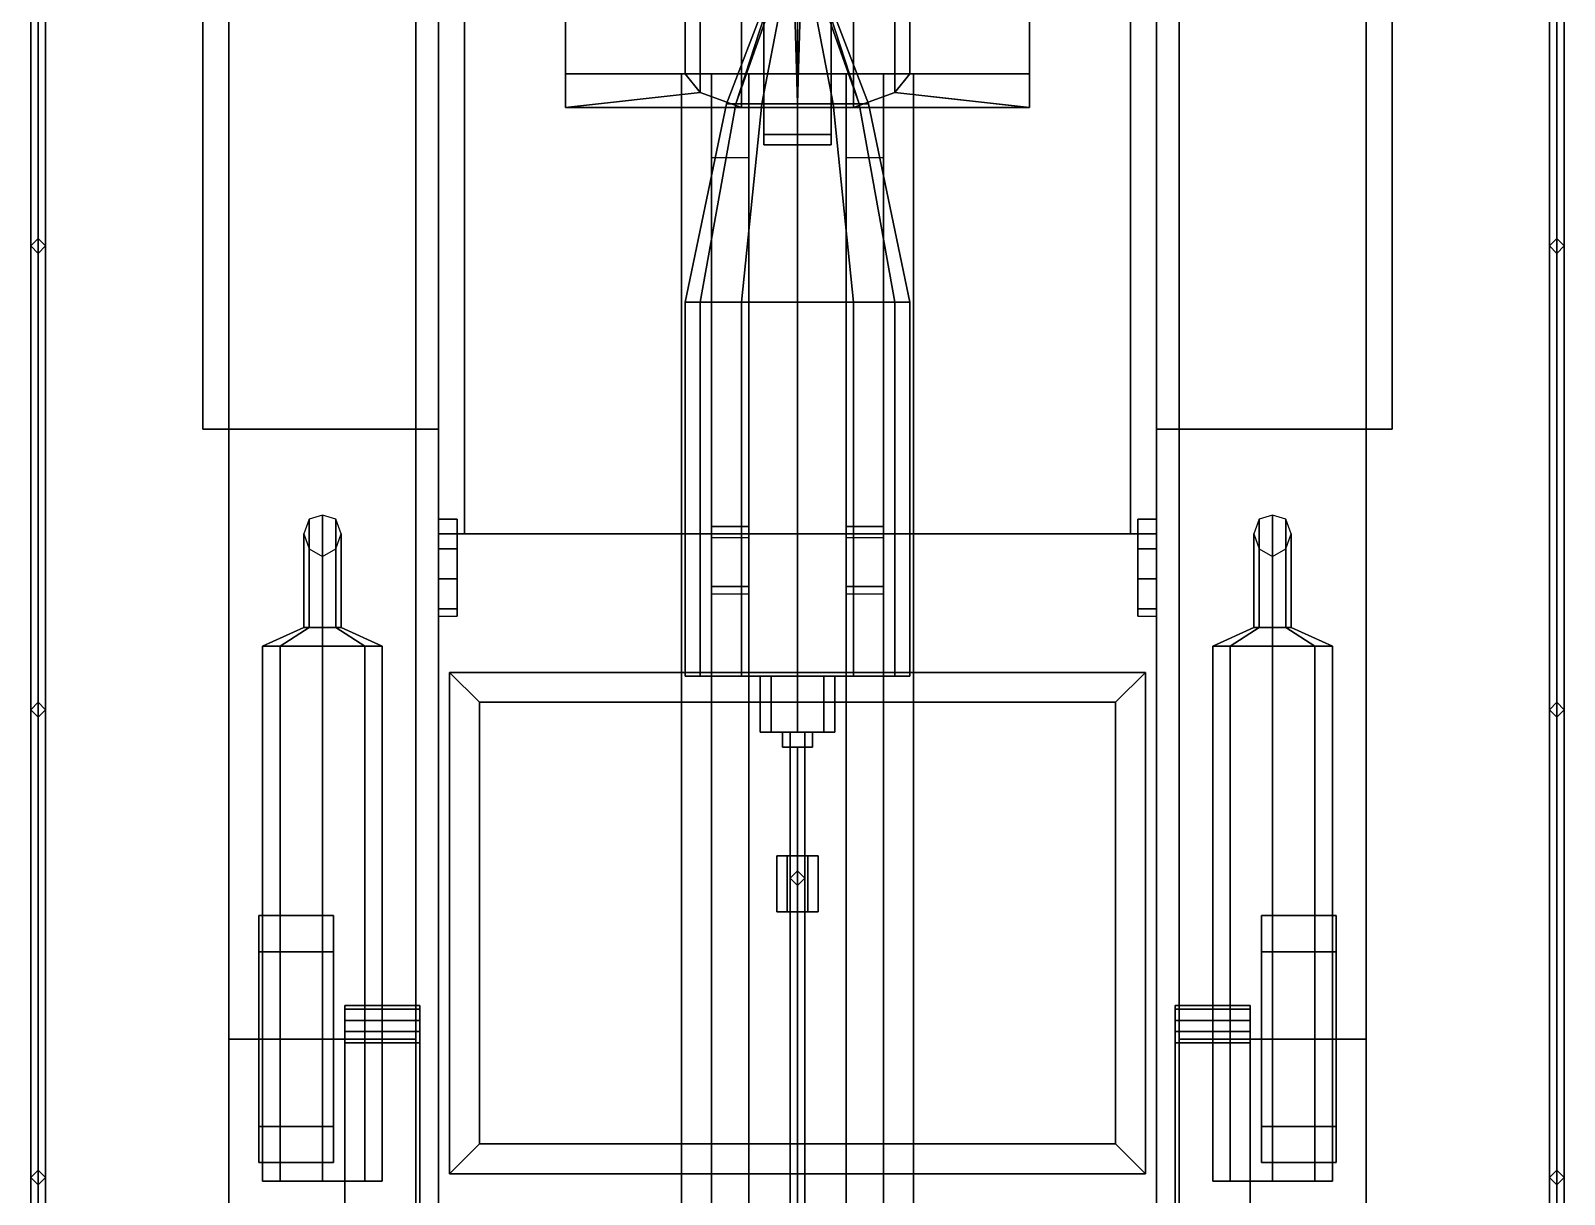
# Model space of a CAD drawing. Header units: millimetres. Extents: x -2 to 3, y -5.7 to 20.8.
# Drawn here: x -2.05 to 2.05, y -4.095 to -0.985 of the extents above; entities that cross this region are included whole.
import ezdxf

# ---------------------------------------------------------------- set-up
doc = ezdxf.new("R2010")
doc.units = ezdxf.units.MM
for name, color, linetype in [('gun', 1, 'Continuous'), ('pusher', 4, 'Continuous'), ('shell', 3, 'Continuous'), ('sleeve', 5, 'Continuous'), ('suspension', 5, 'Continuous'), ('tracks', 3, 'Continuous'), ('wheels', 2, 'Continuous')]:
    doc.layers.add(name, color=color, linetype=linetype)

msp = doc.modelspace()

# ---------------------------------------------------------------- linework, layer by layer
for points in [[(-0.96, 3.62, 0.3), (-0.96, -4.2, 0.3), (-0.96, -5.6, 0.71), (-0.96, 5.61, 0.88)], [(-0.96, 5.61, 0.88), (-0.96, -5.6, 0.71), (-0.96, -5.6, 1.4), (-0.96, 5.61, 1.4)], [(0.96, -5.6, 0.71), (0.96, -4.2, 0.3), (0.96, 3.62, 0.3), (0.96, 5.61, 0.88)], [(0.96, -5.6, 1.4), (0.96, -5.6, 0.71), (0.96, 5.61, 0.88), (0.96, 5.61, 1.4)], [(-2.05, 4.95, 1.61), (-2.05, -5.11, 1.61), (-2.05, -5.42, 1.72), (-2.05, 5.3, 1.72)], [(-2.05, 5.3, 1.72), (-2.05, -5.42, 1.72), (-0.96, -5.42, 1.72), (-0.96, 5.3, 1.72)], [(0.96, 5.3, 1.72), (0.96, -5.42, 1.72), (2.05, -5.42, 1.72), (2.05, 5.3, 1.72)], [(2.05, -5.42, 1.72), (2.05, -5.11, 1.61), (2.05, 4.95, 1.61), (2.05, 5.3, 1.72)], [(-0.96, 4.95, 1.61), (-0.96, -5.11, 1.61), (-2.05, -5.11, 1.61), (-2.05, 4.95, 1.61)], [(2.05, 4.95, 1.61), (2.05, -5.11, 1.61), (0.96, -5.11, 1.61), (0.96, 4.95, 1.61)], [(-0.96, 4.13, 2.35), (-0.96, -2.33, 2.35), (-0.89, -2.33, 2.35), (-0.89, 4.13, 2.35)], [(-0.96, 4.13, 1.4), (-0.96, -2.33, 1.4), (-0.96, -2.33, 2.35), (-0.96, 4.13, 2.35)], [(-0.89, 4.13, 1.4), (-0.89, -2.33, 1.4), (0.89, -2.33, 1.4), (0.89, 4.13, 1.4)], [(-0.89, -2.33, 2.35), (-0.89, -2.33, 1.4), (-0.89, 4.13, 1.4), (-0.89, 4.13, 2.35)], [(0.89, 4.13, 1.4), (0.89, -2.33, 1.4), (0.89, -2.33, 2.35), (0.89, 4.13, 2.35)], [(0.89, 4.13, 2.35), (0.89, -2.33, 2.35), (0.96, -2.33, 2.35), (0.96, 4.13, 2.35)], [(0.96, -2.33, 2.35), (0.96, -2.33, 1.4), (0.96, 4.13, 1.4), (0.96, 4.13, 2.35)], [(0.96, 3.62, 0.3), (0.96, -4.2, 0.3), (-0.96, -4.2, 0.3), (-0.96, 3.62, 0.3)], [(-1.59, 2.71, 1.72), (-1.59, -2.05, 1.72), (-1.59, -2.05, 2.35), (-1.59, 2.37, 2.35)], [(1.59, -2.05, 2.35), (1.59, -2.05, 1.72), (1.59, 2.71, 1.72), (1.59, 2.37, 2.35)], [(-2.05, -5.26, 3.27), (-2.03, -5.26, 3.29), (-2.03, 2.43, 3.29), (-2.05, 2.43, 3.27)], [(-2.03, -5.26, 3.25), (-2.05, -5.26, 3.27), (-2.05, 2.43, 3.27), (-2.03, 2.43, 3.25)], [(-2.03, -5.26, 3.29), (-2.01, -5.26, 3.27), (-2.01, 2.43, 3.27), (-2.03, 2.43, 3.29)], [(-2.01, -5.26, 3.27), (-2.03, -5.26, 3.25), (-2.03, 2.43, 3.25), (-2.01, 2.43, 3.27)], [(2.01, -5.26, 3.27), (2.03, -5.26, 3.29), (2.03, 2.43, 3.29), (2.01, 2.43, 3.27)], [(2.03, -5.26, 3.25), (2.01, -5.26, 3.27), (2.01, 2.43, 3.27), (2.03, 2.43, 3.25)], [(2.03, -5.26, 3.29), (2.05, -5.26, 3.27), (2.05, 2.43, 3.27), (2.03, 2.43, 3.29)], [(2.05, -5.26, 3.27), (2.03, -5.26, 3.25), (2.03, 2.43, 3.25), (2.05, 2.43, 3.27)], [(-2.05, 2.37, 2.35), (-2.05, -5.42, 2.35), (-0.96, -5.42, 2.35), (-0.96, 2.37, 2.35)], [(-0.96, 2.37, 2.24), (-0.96, -5.42, 2.24), (-2.05, -5.42, 2.24), (-2.05, 2.37, 2.24)], [(-2.05, 2.37, 2.24), (-2.05, -5.42, 2.24), (-2.05, -5.42, 2.35), (-2.05, 2.37, 2.35)], [(-1.59, 2.37, 2.35), (-1.59, -2.05, 2.35), (-0.96, -2.05, 2.35), (-0.96, 2.37, 2.35)], [(0.96, 2.37, 2.35), (0.96, -2.05, 2.35), (1.59, -2.05, 2.35), (1.59, 2.37, 2.35)], [(2.05, 2.37, 2.24), (2.05, -5.42, 2.24), (0.96, -5.42, 2.24), (0.96, 2.37, 2.24)], [(0.96, 2.37, 2.35), (0.96, -5.42, 2.35), (2.05, -5.42, 2.35), (2.05, 2.37, 2.35)], [(2.05, -5.42, 2.35), (2.05, -5.42, 2.24), (2.05, 2.37, 2.24), (2.05, 2.37, 2.35)], [(-0.23, -4.32, 3.2), (-0.23, -1.1, 3.2), (-0.31, -1.1, 3.3), (-0.31, -4.32, 3.3)], [(-0.23, -1.1, 3.2), (-0.23, -1.1, 3.09), (-0.31, -1.1, 3.25), (-0.31, -1.1, 3.3)], [(-0.31, -1.1, 3.3), (-0.31, -1.1, 3.25), (-0.31, -4.32, 3.25), (-0.31, -4.32, 3.3)], [(-0.31, -4.32, 3.25), (-0.31, -1.1, 3.25), (-0.23, -1.1, 3.09), (-0.23, -4.32, 3.09)], [(0.23, -1.1, 3.09), (0.23, -4.32, 3.09), (-0.23, -4.32, 3.09), (-0.23, -1.1, 3.09)], [(0.23, -1.1, 3.2), (0.23, -1.1, 3.09), (-0.23, -1.1, 3.09), (-0.23, -1.1, 3.2)], [(-0.23, -1.1, 3.2), (-0.23, -4.32, 3.2), (0.23, -4.32, 3.2), (0.23, -1.1, 3.2)], [(-0.23, -2.31, 2.77), (-0.23, -1.1, 3.04), (-0.23, -1.1, 2.83), (-0.23, -2.31, 2.63)], [(-0.13, -2.31, 2.77), (-0.13, -1.1, 3.04), (-0.23, -1.1, 3.04), (-0.23, -2.31, 2.77)], [(-0.23, -4.32, 3.09), (-0.23, -1.1, 3.09), (-0.23, -1.1, 2.99), (-0.23, -4.32, 2.99)], [(-0.23, -2.31, 2.63), (-0.23, -1.1, 2.83), (-0.13, -1.1, 2.83), (-0.13, -2.31, 2.63)], [(-0.23, -1.1, 2.83), (-0.23, -1.1, 3.09), (-0.13, -1.1, 3.09), (-0.13, -1.1, 2.83)], [(-0.13, -1.1, 2.83), (-0.13, -1.1, 3.04), (-0.13, -2.31, 2.77), (-0.13, -2.31, 2.63)], [(-0.13, -1.1, 2.99), (-0.13, -1.1, 3.09), (-0.13, -4.32, 3.09), (-0.13, -4.32, 2.99)], [(0.13, -2.31, 2.63), (0.13, -1.1, 2.83), (0.23, -1.1, 2.83), (0.23, -2.31, 2.63)], [(0.23, -2.31, 2.77), (0.23, -1.1, 3.04), (0.13, -1.1, 3.04), (0.13, -2.31, 2.77)], [(0.13, -2.31, 2.77), (0.13, -1.1, 3.04), (0.13, -1.1, 2.83), (0.13, -2.31, 2.63)], [(0.13, -4.32, 3.09), (0.13, -1.1, 3.09), (0.13, -1.1, 2.99), (0.13, -4.32, 2.99)], [(0.13, -1.1, 2.83), (0.13, -1.1, 3.09), (0.23, -1.1, 3.09), (0.23, -1.1, 2.83)], [(0.31, -1.1, 3.25), (0.31, -4.32, 3.25), (0.23, -4.32, 3.09), (0.23, -1.1, 3.09)], [(0.23, -1.1, 3.2), (0.23, -4.32, 3.2), (0.31, -4.32, 3.3), (0.31, -1.1, 3.3)], [(0.31, -1.1, 3.3), (0.31, -1.1, 3.25), (0.23, -1.1, 3.09), (0.23, -1.1, 3.2)], [(0.23, -1.1, 2.83), (0.23, -1.1, 3.04), (0.23, -2.31, 2.77), (0.23, -2.31, 2.63)], [(0.23, -1.1, 2.99), (0.23, -1.1, 3.09), (0.23, -4.32, 3.09), (0.23, -4.32, 2.99)], [(0.31, -4.32, 3.3), (0.31, -4.32, 3.25), (0.31, -1.1, 3.25), (0.31, -1.1, 3.3)], [(-0.13, -1.3241, 2.99), (-0.13, -4.1525, 2.99), (-0.23, -4.1525, 2.99), (-0.23, -1.3241, 2.99)], [(0.23, -1.3241, 2.99), (0.23, -4.1525, 2.99), (0.13, -4.1525, 2.99), (0.13, -1.3241, 2.99)], [(-2.03, -1.54, 2.35), (-2.05, -1.56, 2.35), (-2.05, -1.56, 3.27), (-2.03, -1.54, 3.25)], [(-2.01, -1.56, 2.35), (-2.03, -1.54, 2.35), (-2.03, -1.54, 3.25), (-2.01, -1.56, 3.27)], [(2.03, -1.54, 2.35), (2.01, -1.56, 2.35), (2.01, -1.56, 3.27), (2.03, -1.54, 3.25)], [(2.05, -1.56, 2.35), (2.03, -1.54, 2.35), (2.03, -1.54, 3.25), (2.05, -1.56, 3.27)], [(-2.05, -1.56, 2.35), (-2.03, -1.58, 2.35), (-2.03, -1.58, 3.25), (-2.05, -1.56, 3.27)], [(-2.03, -1.58, 2.35), (-2.01, -1.56, 2.35), (-2.01, -1.56, 3.27), (-2.03, -1.58, 3.25)], [(2.01, -1.56, 2.35), (2.03, -1.58, 2.35), (2.03, -1.58, 3.25), (2.01, -1.56, 3.27)], [(2.03, -1.58, 2.35), (2.05, -1.56, 2.35), (2.05, -1.56, 3.27), (2.03, -1.58, 3.25)], [(-1.59, -2.05, 2.35), (-1.59, -2.05, 1.72), (-0.96, -2.05, 1.72), (-0.96, -2.05, 2.35)], [(0.96, -2.05, 2.35), (0.96, -2.05, 1.72), (1.59, -2.05, 1.72), (1.59, -2.05, 2.35)], [(-1.3054, -2.29, 1.9654), (-1.32, -2.33, 1.93), (-1.32, -2.58, 1.93), (-1.3054, -2.58, 1.9654)], [(-1.27, -2.28, 1.98), (-1.3054, -2.29, 1.9654), (-1.3054, -2.58, 1.9654), (-1.27, -2.58, 1.98)], [(-1.2346, -2.29, 1.9654), (-1.27, -2.28, 1.98), (-1.27, -2.58, 1.98), (-1.2346, -2.58, 1.9654)], [(-1.22, -2.33, 1.93), (-1.2346, -2.29, 1.9654), (-1.2346, -2.58, 1.9654), (-1.22, -2.58, 1.93)], [(-0.91, -2.29, 2.48), (-0.91, -2.29, 2.35), (-0.96, -2.29, 2.35), (-0.96, -2.29, 2.48)], [(-0.91, -2.37, 2.55), (-0.91, -2.29, 2.48), (-0.96, -2.29, 2.48), (-0.96, -2.37, 2.55)], [(-0.96, -2.37, 2.55), (-0.96, -2.29, 2.48), (-0.96, -2.53, 2.48), (-0.96, -2.45, 2.55)], [(-0.96, -2.29, 2.48), (-0.96, -2.29, 2.35), (-0.96, -2.55, 2.35), (-0.96, -2.53, 2.48)], [(-0.91, -2.53, 2.48), (-0.91, -2.29, 2.48), (-0.91, -2.37, 2.55), (-0.91, -2.45, 2.55)], [(-0.91, -2.55, 2.35), (-0.91, -2.29, 2.35), (-0.91, -2.29, 2.48), (-0.91, -2.53, 2.48)], [(0.91, -2.29, 2.48), (0.91, -2.29, 2.35), (0.91, -2.55, 2.35), (0.91, -2.53, 2.48)], [(0.91, -2.37, 2.55), (0.91, -2.29, 2.48), (0.91, -2.53, 2.48), (0.91, -2.45, 2.55)], [(0.96, -2.37, 2.55), (0.96, -2.29, 2.48), (0.91, -2.29, 2.48), (0.91, -2.37, 2.55)], [(0.96, -2.29, 2.48), (0.96, -2.29, 2.35), (0.91, -2.29, 2.35), (0.91, -2.29, 2.48)], [(0.96, -2.55, 2.35), (0.96, -2.29, 2.35), (0.96, -2.29, 2.48), (0.96, -2.53, 2.48)], [(0.96, -2.53, 2.48), (0.96, -2.29, 2.48), (0.96, -2.37, 2.55), (0.96, -2.45, 2.55)], [(1.2346, -2.29, 1.9654), (1.22, -2.33, 1.93), (1.22, -2.58, 1.93), (1.2346, -2.58, 1.9654)], [(1.27, -2.28, 1.98), (1.2346, -2.29, 1.9654), (1.2346, -2.58, 1.9654), (1.27, -2.58, 1.98)], [(1.3054, -2.29, 1.9654), (1.27, -2.28, 1.98), (1.27, -2.58, 1.98), (1.3054, -2.58, 1.9654)], [(1.32, -2.33, 1.93), (1.3054, -2.29, 1.9654), (1.3054, -2.58, 1.9654), (1.32, -2.58, 1.93)], [(-1.32, -2.33, 1.93), (-1.3054, -2.37, 1.8946), (-1.3054, -2.58, 1.8946), (-1.32, -2.58, 1.93)], [(-1.2346, -2.37, 1.8946), (-1.22, -2.33, 1.93), (-1.22, -2.58, 1.93), (-1.2346, -2.58, 1.8946)], [(-0.96, -2.33, 1.4), (-0.96, -5.6, 1.4), (-0.96, -5.6, 2.35), (-0.96, -2.33, 2.35)], [(-0.96, -2.33, 2.35), (-0.96, -5.6, 2.35), (0.96, -5.6, 2.35), (0.96, -2.33, 2.35)], [(0.89, -2.33, 2.35), (0.89, -2.33, 1.4), (-0.89, -2.33, 1.4), (-0.89, -2.33, 2.35)], [(-0.23, -2.31, 2.63), (-0.23, -2.34, 2.35), (-0.23, -2.49, 2.35), (-0.23, -2.47, 2.65)], [(-0.13, -2.31, 2.63), (-0.13, -2.34, 2.35), (-0.23, -2.34, 2.35), (-0.23, -2.31, 2.63)], [(-0.23, -4.32, 3.01), (-0.23, -2.31, 2.77), (-0.23, -2.31, 2.63), (-0.23, -4.32, 2.88)], [(-0.13, -4.32, 3.01), (-0.13, -2.31, 2.77), (-0.23, -2.31, 2.77), (-0.23, -4.32, 3.01)], [(-0.13, -2.49, 2.35), (-0.13, -2.34, 2.35), (-0.13, -2.31, 2.63), (-0.13, -2.47, 2.65)], [(-0.13, -2.31, 2.63), (-0.13, -2.31, 2.77), (-0.13, -4.32, 3.01), (-0.13, -4.32, 2.88)], [(0.23, -4.32, 3.01), (0.23, -2.31, 2.77), (0.13, -2.31, 2.77), (0.13, -4.32, 3.01)], [(0.13, -4.32, 3.01), (0.13, -2.31, 2.77), (0.13, -2.31, 2.63), (0.13, -4.32, 2.88)], [(0.13, -2.31, 2.63), (0.13, -2.34, 2.35), (0.13, -2.49, 2.35), (0.13, -2.47, 2.65)], [(0.23, -2.31, 2.63), (0.23, -2.34, 2.35), (0.13, -2.34, 2.35), (0.13, -2.31, 2.63)], [(0.23, -2.31, 2.63), (0.23, -2.31, 2.77), (0.23, -4.32, 3.01), (0.23, -4.32, 2.88)], [(0.23, -2.49, 2.35), (0.23, -2.34, 2.35), (0.23, -2.31, 2.63), (0.23, -2.47, 2.65)], [(0.96, -5.6, 2.35), (0.96, -5.6, 1.4), (0.96, -2.33, 1.4), (0.96, -2.33, 2.35)], [(1.22, -2.33, 1.93), (1.2346, -2.37, 1.8946), (1.2346, -2.58, 1.8946), (1.22, -2.58, 1.93)], [(1.3054, -2.37, 1.8946), (1.32, -2.33, 1.93), (1.32, -2.58, 1.93), (1.3054, -2.58, 1.8946)], [(-1.3054, -2.37, 1.8946), (-1.27, -2.39, 1.88), (-1.27, -2.58, 1.88), (-1.3054, -2.58, 1.8946)], [(-1.27, -2.39, 1.88), (-1.2346, -2.37, 1.8946), (-1.2346, -2.58, 1.8946), (-1.27, -2.58, 1.88)], [(-0.91, -2.45, 2.55), (-0.91, -2.37, 2.55), (-0.96, -2.37, 2.55), (-0.96, -2.45, 2.55)], [(0.96, -2.45, 2.55), (0.96, -2.37, 2.55), (0.91, -2.37, 2.55), (0.91, -2.45, 2.55)], [(1.2346, -2.37, 1.8946), (1.27, -2.39, 1.88), (1.27, -2.58, 1.88), (1.2346, -2.58, 1.8946)], [(1.27, -2.39, 1.88), (1.3054, -2.37, 1.8946), (1.3054, -2.58, 1.8946), (1.27, -2.58, 1.88)], [(-0.96, -2.45, 2.55), (-0.96, -2.53, 2.48), (-0.91, -2.53, 2.48), (-0.91, -2.45, 2.55)], [(0.91, -2.45, 2.55), (0.91, -2.53, 2.48), (0.96, -2.53, 2.48), (0.96, -2.45, 2.55)], [(-0.13, -2.47, 2.6499), (-0.13, -4.32, 2.88), (-0.23, -4.32, 2.88), (-0.23, -2.47, 2.6499)], [(-0.13, -2.49, 2.35), (-0.13, -2.47, 2.65), (-0.23, -2.47, 2.65), (-0.23, -2.49, 2.35)], [(0.23, -2.49, 2.35), (0.23, -2.47, 2.65), (0.13, -2.47, 2.65), (0.13, -2.49, 2.35)], [(0.23, -2.47, 2.6499), (0.23, -4.32, 2.88), (0.13, -4.32, 2.88), (0.13, -2.47, 2.6499)], [(-0.96, -2.53, 2.48), (-0.96, -2.55, 2.35), (-0.91, -2.55, 2.35), (-0.91, -2.53, 2.48)], [(0.91, -2.53, 2.48), (0.91, -2.55, 2.35), (0.96, -2.55, 2.35), (0.96, -2.53, 2.48)], [(-1.43, -2.63, 1.93), (-1.3831, -2.63, 2.0431), (-1.3054, -2.58, 1.9654), (-1.32, -2.58, 1.93)], [(-1.3831, -2.63, 1.8169), (-1.43, -2.63, 1.93), (-1.32, -2.58, 1.93), (-1.3054, -2.58, 1.8946)], [(-1.3831, -2.63, 2.0431), (-1.27, -2.63, 2.09), (-1.27, -2.58, 1.98), (-1.3054, -2.58, 1.9654)], [(-1.27, -2.63, 1.77), (-1.3831, -2.63, 1.8169), (-1.3054, -2.58, 1.8946), (-1.27, -2.58, 1.88)], [(-1.27, -2.63, 2.09), (-1.1569, -2.63, 2.0431), (-1.2346, -2.58, 1.9654), (-1.27, -2.58, 1.98)], [(-1.1569, -2.63, 1.8169), (-1.27, -2.63, 1.77), (-1.27, -2.58, 1.88), (-1.2346, -2.58, 1.8946)], [(-1.1569, -2.63, 2.0431), (-1.11, -2.63, 1.93), (-1.22, -2.58, 1.93), (-1.2346, -2.58, 1.9654)], [(-1.11, -2.63, 1.93), (-1.1569, -2.63, 1.8169), (-1.2346, -2.58, 1.8946), (-1.22, -2.58, 1.93)], [(1.1569, -2.63, 1.8169), (1.11, -2.63, 1.93), (1.22, -2.58, 1.93), (1.2346, -2.58, 1.8946)], [(1.11, -2.63, 1.93), (1.1569, -2.63, 2.0431), (1.2346, -2.58, 1.9654), (1.22, -2.58, 1.93)], [(1.27, -2.63, 1.77), (1.1569, -2.63, 1.8169), (1.2346, -2.58, 1.8946), (1.27, -2.58, 1.88)], [(1.1569, -2.63, 2.0431), (1.27, -2.63, 2.09), (1.27, -2.58, 1.98), (1.2346, -2.58, 1.9654)], [(1.3831, -2.63, 1.8169), (1.27, -2.63, 1.77), (1.27, -2.58, 1.88), (1.3054, -2.58, 1.8946)], [(1.27, -2.63, 2.09), (1.3831, -2.63, 2.0431), (1.3054, -2.58, 1.9654), (1.27, -2.58, 1.98)], [(1.43, -2.63, 1.93), (1.3831, -2.63, 1.8169), (1.3054, -2.58, 1.8946), (1.32, -2.58, 1.93)], [(1.3831, -2.63, 2.0431), (1.43, -2.63, 1.93), (1.32, -2.58, 1.93), (1.3054, -2.58, 1.9654)], [(-1.43, -2.63, 1.93), (-1.3831, -2.63, 1.8169), (-1.3831, -4.06, 1.8169), (-1.43, -4.06, 1.93)], [(-1.3831, -2.63, 2.0431), (-1.43, -2.63, 1.93), (-1.43, -4.06, 1.93), (-1.3831, -4.06, 2.0431)], [(-1.3831, -2.63, 1.8169), (-1.27, -2.63, 1.77), (-1.27, -4.06, 1.77), (-1.3831, -4.06, 1.8169)], [(-1.27, -2.63, 2.09), (-1.3831, -2.63, 2.0431), (-1.3831, -4.06, 2.0431), (-1.27, -4.06, 2.09)], [(-1.27, -2.63, 1.77), (-1.1569, -2.63, 1.8169), (-1.1569, -4.06, 1.8169), (-1.27, -4.06, 1.77)], [(-1.1569, -2.63, 2.0431), (-1.27, -2.63, 2.09), (-1.27, -4.06, 2.09), (-1.1569, -4.06, 2.0431)], [(-1.1569, -2.63, 1.8169), (-1.11, -2.63, 1.93), (-1.11, -4.06, 1.93), (-1.1569, -4.06, 1.8169)], [(-1.11, -2.63, 1.93), (-1.1569, -2.63, 2.0431), (-1.1569, -4.06, 2.0431), (-1.11, -4.06, 1.93)], [(1.1569, -2.63, 2.0431), (1.11, -2.63, 1.93), (1.11, -4.06, 1.93), (1.1569, -4.06, 2.0431)], [(1.11, -2.63, 1.93), (1.1569, -2.63, 1.8169), (1.1569, -4.06, 1.8169), (1.11, -4.06, 1.93)], [(1.27, -2.63, 2.09), (1.1569, -2.63, 2.0431), (1.1569, -4.06, 2.0431), (1.27, -4.06, 2.09)], [(1.1569, -2.63, 1.8169), (1.27, -2.63, 1.77), (1.27, -4.06, 1.77), (1.1569, -4.06, 1.8169)], [(1.3831, -2.63, 2.0431), (1.27, -2.63, 2.09), (1.27, -4.06, 2.09), (1.3831, -4.06, 2.0431)], [(1.27, -2.63, 1.77), (1.3831, -2.63, 1.8169), (1.3831, -4.06, 1.8169), (1.27, -4.06, 1.77)], [(1.43, -2.63, 1.93), (1.3831, -2.63, 2.0431), (1.3831, -4.06, 2.0431), (1.43, -4.06, 1.93)], [(1.3831, -2.63, 1.8169), (1.43, -2.63, 1.93), (1.43, -4.06, 1.93), (1.3831, -4.06, 1.8169)], [(-0.93, -2.7, 2.35), (-0.93, -4.04, 2.35), (-0.93, -4.04, 2.59), (-0.93, -2.7, 2.59)], [(0.93, -2.7, 2.59), (0.93, -2.7, 2.35), (-0.93, -2.7, 2.35), (-0.93, -2.7, 2.59)], [(-0.93, -2.7, 2.59), (-0.93, -4.04, 2.59), (-0.85, -3.96, 2.69), (-0.85, -2.78, 2.69)], [(0.85, -2.78, 2.69), (0.93, -2.7, 2.59), (-0.93, -2.7, 2.59), (-0.85, -2.78, 2.69)], [(0.85, -3.96, 2.69), (0.93, -4.04, 2.59), (0.93, -2.7, 2.59), (0.85, -2.78, 2.69)], [(0.93, -4.04, 2.59), (0.93, -4.04, 2.35), (0.93, -2.7, 2.35), (0.93, -2.7, 2.59)], [(-2.03, -2.78, 2.35), (-2.05, -2.8, 2.35), (-2.05, -2.8, 3.27), (-2.03, -2.78, 3.25)], [(-2.01, -2.8, 2.35), (-2.03, -2.78, 2.35), (-2.03, -2.78, 3.25), (-2.01, -2.8, 3.27)], [(-0.85, -2.78, 2.69), (-0.85, -3.96, 2.69), (0.85, -3.96, 2.69), (0.85, -2.78, 2.69)], [(2.03, -2.78, 2.35), (2.01, -2.8, 2.35), (2.01, -2.8, 3.27), (2.03, -2.78, 3.25)], [(2.05, -2.8, 2.35), (2.03, -2.78, 2.35), (2.03, -2.78, 3.25), (2.05, -2.8, 3.27)], [(-2.05, -2.8, 2.35), (-2.03, -2.82, 2.35), (-2.03, -2.82, 3.25), (-2.05, -2.8, 3.27)], [(-2.03, -2.82, 2.35), (-2.01, -2.8, 2.35), (-2.01, -2.8, 3.27), (-2.03, -2.82, 3.25)], [(2.01, -2.8, 2.35), (2.03, -2.82, 2.35), (2.03, -2.82, 3.25), (2.01, -2.8, 3.27)], [(2.03, -2.82, 2.35), (2.05, -2.8, 2.35), (2.05, -2.8, 3.27), (2.03, -2.82, 3.25)], [(-0.85, -3.96, 2.69), (-0.93, -4.04, 2.59), (0.93, -4.04, 2.59), (0.85, -3.96, 2.69)], [(-2.03, -4.03, 2.35), (-2.05, -4.05, 2.35), (-2.05, -4.05, 3.27), (-2.03, -4.03, 3.25)], [(-2.05, -4.05, 2.35), (-2.03, -4.07, 2.35), (-2.03, -4.07, 3.25), (-2.05, -4.05, 3.27)], [(-2.01, -4.05, 2.35), (-2.03, -4.03, 2.35), (-2.03, -4.03, 3.25), (-2.01, -4.05, 3.27)], [(-2.03, -4.07, 2.35), (-2.01, -4.05, 2.35), (-2.01, -4.05, 3.27), (-2.03, -4.07, 3.25)], [(-0.93, -4.04, 2.59), (-0.93, -4.04, 2.35), (0.93, -4.04, 2.35), (0.93, -4.04, 2.59)], [(2.03, -4.03, 2.35), (2.01, -4.05, 2.35), (2.01, -4.05, 3.27), (2.03, -4.03, 3.25)], [(2.01, -4.05, 2.35), (2.03, -4.07, 2.35), (2.03, -4.07, 3.25), (2.01, -4.05, 3.27)], [(2.05, -4.05, 2.35), (2.03, -4.03, 2.35), (2.03, -4.03, 3.25), (2.05, -4.05, 3.27)], [(2.03, -4.07, 2.35), (2.05, -4.05, 2.35), (2.05, -4.05, 3.27), (2.03, -4.07, 3.25)], [(-1.1569, -4.06, 1.8169), (-1.43, -4.06, 1.93), (-1.3831, -4.06, 1.8169), (-1.27, -4.06, 1.77)], [(-1.11, -4.06, 1.93), (-1.3831, -4.06, 2.0431), (-1.43, -4.06, 1.93), (-1.1569, -4.06, 1.8169)], [(-1.1569, -4.06, 2.0431), (-1.27, -4.06, 2.09), (-1.3831, -4.06, 2.0431), (-1.11, -4.06, 1.93)], [(1.43, -4.06, 1.93), (1.1569, -4.06, 2.0431), (1.11, -4.06, 1.93), (1.3831, -4.06, 1.8169)], [(1.3831, -4.06, 1.8169), (1.11, -4.06, 1.93), (1.1569, -4.06, 1.8169), (1.27, -4.06, 1.77)], [(1.3831, -4.06, 2.0431), (1.27, -4.06, 2.09), (1.1569, -4.06, 2.0431), (1.43, -4.06, 1.93)]]:
    msp.add_3dface(points)
at = {"layer": 'gun'}
for points in [[(-0.2598, 0.73, 3.43), (-0.3, 0.73, 3.58), (-0.3, -1.1, 3.58), (-0.2598, -1.1, 3.43)], [(-0.3, 0.73, 3.58), (-0.2598, 0.73, 3.73), (-0.2598, -1.15, 3.73), (-0.3, -1.1, 3.58)], [(-0.15, 0.73, 3.3202), (-0.2598, 0.73, 3.43), (-0.2598, -1.1, 3.43), (-0.15, -1.1, 3.3202)], [(-0.2598, 0.73, 3.73), (-0.15, 0.73, 3.8398), (-0.15, -1.19, 3.8398), (-0.2598, -1.15, 3.73)], [(0, 0.73, 3.28), (-0.15, 0.73, 3.3202), (-0.15, -1.1, 3.3202), (0, -1.1, 3.28)], [(-0.15, 0.73, 3.8398), (0, 0.73, 3.88), (0, -1.19, 3.88), (-0.15, -1.19, 3.8398)], [(0.15, 0.73, 3.3202), (0, 0.73, 3.28), (0, -1.1, 3.28), (0.15, -1.1, 3.3202)], [(0, 0.73, 3.88), (0.15, 0.73, 3.8398), (0.15, -1.19, 3.8398), (0, -1.19, 3.88)], [(0.2598, 0.73, 3.43), (0.15, 0.73, 3.3202), (0.15, -1.1, 3.3202), (0.2598, -1.1, 3.43)], [(0.15, 0.73, 3.8398), (0.2598, 0.73, 3.73), (0.2598, -1.15, 3.73), (0.15, -1.19, 3.8398)], [(0.3, 0.73, 3.58), (0.2598, 0.73, 3.43), (0.2598, -1.1, 3.43), (0.3, -1.1, 3.58)], [(0.2598, 0.73, 3.73), (0.3, 0.73, 3.58), (0.3, -1.1, 3.58), (0.2598, -1.15, 3.73)], [(-0.62, -0.01, 2.8), (-0.62, -1.1, 2.8), (-0.62, -1.1, 4.36), (-0.62, -0.01, 4.36)], [(-0.62, -0.01, 4.36), (-0.62, -1.1, 4.36), (0.62, -1.1, 4.36), (0.62, -0.01, 4.36)], [(0.62, -0.01, 2.8), (0.62, -1.1, 2.8), (-0.62, -1.1, 2.8), (-0.62, -0.01, 2.8)], [(0.62, -1.1, 4.36), (0.62, -1.1, 2.8), (0.62, -0.01, 2.8), (0.62, -0.01, 4.36)], [(-0.62, -1.1, 3.58), (-0.62, -1.1, 2.8), (-0.15, -1.1, 3.3202), (-0.2598, -1.1, 3.43)], [(-0.62, -1.1, 3.58), (-0.62, -1.19, 3.84), (-0.62, -1.19, 4.36), (-0.62, -1.1, 4.36)], [(-0.62, -1.1, 4.36), (-0.62, -1.19, 4.36), (0.62, -1.19, 4.36), (0.62, -1.1, 4.36)], [(-0.62, -1.1, 2.8), (0.62, -1.1, 2.8), (0, -1.1, 3.28), (-0.15, -1.1, 3.3202)], [(-0.2598, -1.1, 3.43), (-0.3, -1.1, 3.58), (-0.3, -1.1, 3.58), (-0.62, -1.1, 3.58)], [(-0.3, -1.1, 3.58), (-0.2598, -1.15, 3.73), (-0.62, -1.19, 3.84), (-0.62, -1.1, 3.58)], [(0.62, -1.1, 2.8), (0.62, -1.1, 2.8), (0.15, -1.1, 3.3202), (0, -1.1, 3.28)], [(0.15, -1.1, 3.3202), (0.62, -1.1, 2.8), (0.62, -1.1, 3.58), (0.2598, -1.1, 3.43)], [(0.62, -1.1, 3.58), (0.62, -1.19, 3.84), (0.2598, -1.15, 3.73), (0.3, -1.1, 3.58)], [(0.2598, -1.1, 3.43), (0.62, -1.1, 3.58), (0.62, -1.1, 3.58), (0.3, -1.1, 3.58)], [(0.62, -1.19, 4.36), (0.62, -1.19, 3.84), (0.62, -1.1, 3.58), (0.62, -1.1, 4.36)], [(-0.2598, -1.15, 3.73), (-0.15, -1.19, 3.8398), (-0.62, -1.19, 3.84)], [(0.2598, -1.15, 3.73), (0.6193, -1.19, 3.8398), (0.1493, -1.19, 3.84)], [(-0.62, -1.19, 4.36), (-0.62, -1.19, 3.84), (-0.1493, -1.19, 3.84), (0, -1.19, 3.88)], [(0, -1.19, 3.88), (0, -1.19, 3.88), (0.62, -1.19, 4.36), (-0.62, -1.19, 4.36)], [(0, -1.19, 3.88), (0.1493, -1.19, 3.84), (0.62, -1.19, 3.84), (0.62, -1.19, 4.36)]]:
    msp.add_3dface(points, dxfattribs=at)
at = {"layer": 'pusher'}
for points in [[(-0.0707, -2.71, 3.6107), (-0.1, -2.71, 3.54), (-0.1, -2.86, 3.54), (-0.0707, -2.86, 3.6107)], [(-0.1, -2.71, 3.54), (-0.0707, -2.71, 3.4693), (-0.0707, -2.86, 3.4693), (-0.1, -2.86, 3.54)], [(0.0707, -2.71, 3.6107), (-0.1, -2.71, 3.54), (-0.0707, -2.71, 3.6107), (0, -2.71, 3.64)], [(0.1, -2.71, 3.54), (-0.0707, -2.71, 3.4693), (-0.1, -2.71, 3.54), (0.0707, -2.71, 3.6107)], [(0, -2.71, 3.64), (-0.0707, -2.71, 3.6107), (-0.0707, -2.86, 3.6107), (0, -2.86, 3.64)], [(-0.0707, -2.71, 3.4693), (0, -2.71, 3.44), (0, -2.86, 3.44), (-0.0707, -2.86, 3.4693)], [(0.0707, -2.71, 3.4693), (0, -2.71, 3.44), (-0.0707, -2.71, 3.4693), (0.1, -2.71, 3.54)], [(0.0707, -2.71, 3.6107), (0, -2.71, 3.64), (0, -2.86, 3.64), (0.0707, -2.86, 3.6107)], [(0, -2.71, 3.44), (0.0707, -2.71, 3.4693), (0.0707, -2.86, 3.4693), (0, -2.86, 3.44)], [(0.1, -2.71, 3.54), (0.0707, -2.71, 3.6107), (0.0707, -2.86, 3.6107), (0.1, -2.86, 3.54)], [(0.0707, -2.71, 3.4693), (0.1, -2.71, 3.54), (0.1, -2.86, 3.54), (0.0707, -2.86, 3.4693)], [(0, -2.86, 3.64), (-0.0707, -2.86, 3.6107), (-0.1, -2.86, 3.54), (0.0707, -2.86, 3.6107)], [(0.0707, -2.86, 3.6107), (-0.1, -2.86, 3.54), (-0.0707, -2.86, 3.4693), (0.1, -2.86, 3.54)], [(0.1, -2.86, 3.54), (-0.0707, -2.86, 3.4693), (0, -2.86, 3.44), (0.0707, -2.86, 3.4693)], [(-0.02, -2.86, 3.5746), (-0.04, -2.86, 3.54), (-0.04, -2.9, 3.54), (-0.02, -2.9, 3.5746)], [(-0.04, -2.86, 3.54), (-0.02, -2.86, 3.5054), (-0.02, -2.9, 3.5054), (-0.04, -2.9, 3.54)], [(0.02, -2.86, 3.5746), (-0.02, -2.86, 3.5746), (-0.02, -2.9, 3.5746), (0.02, -2.9, 3.5746)], [(-0.02, -2.86, 3.5054), (0.02, -2.86, 3.5054), (0.02, -2.9, 3.5054), (-0.02, -2.9, 3.5054)], [(0.04, -2.86, 3.54), (0.02, -2.86, 3.5746), (0.02, -2.9, 3.5746), (0.04, -2.9, 3.54)], [(0.02, -2.86, 3.5054), (0.04, -2.86, 3.54), (0.04, -2.9, 3.54), (0.02, -2.9, 3.5054)], [(0.02, -2.9, 3.5746), (-0.02, -2.9, 3.5746), (-0.04, -2.9, 3.54), (0.04, -2.9, 3.54)], [(0.04, -2.9, 3.54), (-0.04, -2.9, 3.54), (-0.02, -2.9, 3.5054), (0.02, -2.9, 3.5054)], [(0, -2.9, 3.56), (-0.02, -2.9, 3.54), (-0.02, -5.54, 3.54), (0, -5.54, 3.56)], [(-0.02, -2.9, 3.54), (0, -2.9, 3.52), (0, -5.54, 3.52), (-0.02, -5.54, 3.54)], [(0.02, -2.9, 3.54), (0, -2.9, 3.56), (0, -5.54, 3.56), (0.02, -5.54, 3.54)], [(0, -2.9, 3.52), (0.02, -2.9, 3.54), (0.02, -5.54, 3.54), (0, -5.54, 3.52)], [(-0.0275, -3.19, 3.5876), (-0.055, -3.19, 3.54), (-0.055, -3.34, 3.54), (-0.0275, -3.34, 3.5876)], [(-0.055, -3.19, 3.54), (-0.0275, -3.19, 3.4924), (-0.0275, -3.34, 3.4924), (-0.055, -3.34, 3.54)], [(0.055, -3.19, 3.54), (-0.055, -3.19, 3.54), (-0.0275, -3.19, 3.5876), (0.0275, -3.19, 3.5876)], [(0.0275, -3.19, 3.4924), (-0.0275, -3.19, 3.4924), (-0.055, -3.19, 3.54), (0.055, -3.19, 3.54)], [(0.0275, -3.19, 3.5876), (-0.0275, -3.19, 3.5876), (-0.0275, -3.34, 3.5876), (0.0275, -3.34, 3.5876)], [(-0.0275, -3.19, 3.4924), (0.0275, -3.19, 3.4924), (0.0275, -3.34, 3.4924), (-0.0275, -3.34, 3.4924)], [(0.055, -3.19, 3.54), (0.0275, -3.19, 3.5876), (0.0275, -3.34, 3.5876), (0.055, -3.34, 3.54)], [(0.0275, -3.19, 3.4924), (0.055, -3.19, 3.54), (0.055, -3.34, 3.54), (0.0275, -3.34, 3.4924)], [(0, -3.23, 3.2), (-0.02, -3.25, 3.2), (-0.02, -3.25, 3.5), (0, -3.23, 3.5)], [(0.02, -3.25, 3.2), (0, -3.23, 3.2), (0, -3.23, 3.5), (0.02, -3.25, 3.5)], [(-0.02, -3.25, 3.2), (0, -3.27, 3.2), (0, -3.27, 3.5), (-0.02, -3.25, 3.5)], [(0, -3.27, 3.2), (0.02, -3.25, 3.2), (0.02, -3.25, 3.5), (0, -3.27, 3.5)], [(0.0275, -3.34, 3.5876), (-0.0275, -3.34, 3.5876), (-0.055, -3.34, 3.54), (0.055, -3.34, 3.54)], [(0.055, -3.34, 3.54), (-0.055, -3.34, 3.54), (-0.0275, -3.34, 3.4924), (0.0275, -3.34, 3.4924)]]:
    msp.add_3dface(points, dxfattribs=at)
at = {"layer": 'shell'}
for points in [[(-0.1645, -1.18, 3.485), (-0.19, -1.18, 3.58), (-0.025, -0.75, 3.58), (-0.0125, -0.75, 3.5583)], [(-0.19, -1.18, 3.58), (-0.1645, -1.18, 3.675), (-0.025, -0.75, 3.58)], [(-0.095, -1.18, 3.4155), (-0.1645, -1.18, 3.485), (-0.0125, -0.75, 3.5583)], [(-0.1645, -1.18, 3.675), (-0.095, -1.18, 3.7445), (-0.0125, -0.75, 3.6017), (-0.025, -0.75, 3.58)], [(0, -1.18, 3.39), (-0.095, -1.18, 3.4155), (-0.0125, -0.75, 3.5583), (0.0125, -0.75, 3.5583)], [(-0.095, -1.18, 3.7445), (0, -1.18, 3.77), (-0.0125, -0.75, 3.6017)], [(0, -1.18, 3.77), (0.095, -1.18, 3.7445), (0.0125, -0.75, 3.6017), (-0.0125, -0.75, 3.6017)], [(0.095, -1.18, 3.4155), (0, -1.18, 3.39), (0.0125, -0.75, 3.5583)], [(0.1645, -1.18, 3.485), (0.095, -1.18, 3.4155), (0.0125, -0.75, 3.5583), (0.025, -0.75, 3.58)], [(0.095, -1.18, 3.7445), (0.1645, -1.18, 3.675), (0.0125, -0.75, 3.6017)], [(0.1645, -1.18, 3.675), (0.19, -1.18, 3.58), (0.025, -0.75, 3.58), (0.0125, -0.75, 3.6017)], [(0.19, -1.18, 3.58), (0.1645, -1.18, 3.485), (0.025, -0.75, 3.58)], [(-0.2598, -1.71, 3.43), (-0.3, -1.71, 3.58), (-0.19, -1.18, 3.58), (-0.1645, -1.18, 3.485)], [(-0.3, -1.71, 3.58), (-0.2598, -1.71, 3.73), (-0.1645, -1.18, 3.675), (-0.19, -1.18, 3.58)], [(-0.15, -1.71, 3.3202), (-0.2598, -1.71, 3.43), (-0.1645, -1.18, 3.485), (-0.095, -1.18, 3.4155)], [(-0.2598, -1.71, 3.73), (-0.15, -1.71, 3.8398), (-0.095, -1.18, 3.7445), (-0.1645, -1.18, 3.675)], [(0, -1.71, 3.28), (-0.15, -1.71, 3.3202), (-0.095, -1.18, 3.4155), (0, -1.18, 3.39)], [(-0.15, -1.71, 3.8398), (0, -1.71, 3.88), (0, -1.18, 3.77), (-0.095, -1.18, 3.7445)], [(0.15, -1.71, 3.3202), (0, -1.71, 3.28), (0, -1.18, 3.39), (0.095, -1.18, 3.4155)], [(0, -1.71, 3.88), (0.15, -1.71, 3.8398), (0.095, -1.18, 3.7445), (0, -1.18, 3.77)], [(0.2598, -1.71, 3.43), (0.15, -1.71, 3.3202), (0.095, -1.18, 3.4155), (0.1645, -1.18, 3.485)], [(0.15, -1.71, 3.8398), (0.2598, -1.71, 3.73), (0.1645, -1.18, 3.675), (0.095, -1.18, 3.7445)], [(0.3, -1.71, 3.58), (0.2598, -1.71, 3.43), (0.1645, -1.18, 3.485), (0.19, -1.18, 3.58)], [(0.2598, -1.71, 3.73), (0.3, -1.71, 3.58), (0.19, -1.18, 3.58), (0.1645, -1.18, 3.675)], [(-0.2598, -2.71, 3.43), (-0.3, -2.71, 3.58), (-0.3, -1.71, 3.58), (-0.2598, -1.71, 3.43)], [(-0.3, -2.71, 3.58), (-0.2598, -2.71, 3.73), (-0.2598, -1.71, 3.73), (-0.3, -1.71, 3.58)], [(-0.15, -2.71, 3.3202), (-0.2598, -2.71, 3.43), (-0.2598, -1.71, 3.43), (-0.15, -1.71, 3.3202)], [(-0.2598, -2.71, 3.73), (-0.15, -2.71, 3.8398), (-0.15, -1.71, 3.8398), (-0.2598, -1.71, 3.73)], [(0, -2.71, 3.28), (-0.15, -2.71, 3.3202), (-0.15, -1.71, 3.3202), (0, -1.71, 3.28)], [(-0.15, -2.71, 3.8398), (0, -2.71, 3.88), (0, -1.71, 3.88), (-0.15, -1.71, 3.8398)], [(0.15, -2.71, 3.3202), (0, -2.71, 3.28), (0, -1.71, 3.28), (0.15, -1.71, 3.3202)], [(0, -2.71, 3.88), (0.15, -2.71, 3.8398), (0.15, -1.71, 3.8398), (0, -1.71, 3.88)], [(0.2598, -2.71, 3.43), (0.15, -2.71, 3.3202), (0.15, -1.71, 3.3202), (0.2598, -1.71, 3.43)], [(0.15, -2.71, 3.8398), (0.2598, -2.71, 3.73), (0.2598, -1.71, 3.73), (0.15, -1.71, 3.8398)], [(0.3, -2.71, 3.58), (0.2598, -2.71, 3.43), (0.2598, -1.71, 3.43), (0.3, -1.71, 3.58)], [(0.2598, -2.71, 3.73), (0.3, -2.71, 3.58), (0.3, -1.71, 3.58), (0.2598, -1.71, 3.73)], [(-0.3, -2.71, 3.58), (0.2598, -2.71, 3.73), (0.15, -2.71, 3.8398), (-0.2598, -2.71, 3.73)], [(-0.2598, -2.71, 3.43), (0.3, -2.71, 3.58), (0.2598, -2.71, 3.73), (-0.3, -2.71, 3.58)], [(-0.2598, -2.71, 3.73), (0.15, -2.71, 3.8398), (0, -2.71, 3.88), (-0.15, -2.71, 3.8398)], [(-0.15, -2.71, 3.3202), (0.2598, -2.71, 3.43), (0.3, -2.71, 3.58), (-0.2598, -2.71, 3.43)], [(0, -2.71, 3.28), (0.15, -2.71, 3.3202), (0.2598, -2.71, 3.43), (-0.15, -2.71, 3.3202)]]:
    msp.add_3dface(points, dxfattribs=at)
at = {"layer": 'sleeve'}
for points in [[(0.09, -1.2623, 2.8376), (0.09, -0.8418, 2.2082), (-0.09, -0.8418, 2.2082), (-0.09, -1.2623, 2.8376)], [(-0.09, -1.2623, 2.8376), (-0.09, -0.8418, 2.2082), (-0.09, -0.863, 2.187), (-0.09, -1.29, 2.8261)], [(0.09, -0.8418, 2.2082), (0.09, -1.2623, 2.8376), (0.09, -1.29, 2.8261), (0.09, -0.863, 2.187)], [(0.09, -0.863, 2.187), (0.09, -1.29, 2.8261), (-0.09, -1.29, 2.8261), (-0.09, -0.863, 2.187)], [(0.09, -1.2623, 2.8376), (-0.09, -1.2623, 2.8376), (-0.09, -1.29, 2.8261), (0.09, -1.29, 2.8261)]]:
    msp.add_3dface(points, dxfattribs=at)
at = {"layer": 'suspension'}
for points in [[(-1.01, -3.59, 0.42), (-1.01, -3.59, 0.37), (-1.21, -3.59, 0.37), (-1.21, -3.59, 0.42)], [(-1.21, -3.59, 0.37), (-1.21, -3.63, 0.32), (-1.21, -3.6, 0.46), (-1.21, -3.59, 0.42)], [(-1.01, -3.59, 0.37), (-1.01, -3.63, 0.32), (-1.21, -3.63, 0.32), (-1.21, -3.59, 0.37)], [(-1.21, -3.59, 0.42), (-1.21, -3.6, 0.46), (-1.01, -3.6, 0.46), (-1.01, -3.59, 0.42)], [(-1.21, -3.63, 0.32), (-1.21, -3.69, 0.31), (-1.21, -3.66, 0.49), (-1.21, -3.6, 0.46)], [(-1.21, -3.6, 0.46), (-1.21, -3.66, 0.49), (-1.01, -3.66, 0.49), (-1.01, -3.6, 0.46)], [(-1.01, -3.6, 0.46), (-1.01, -3.63, 0.32), (-1.01, -3.59, 0.37), (-1.01, -3.59, 0.42)], [(-1.01, -3.66, 0.49), (-1.01, -3.69, 0.31), (-1.01, -3.63, 0.32), (-1.01, -3.6, 0.46)], [(1.01, -3.59, 0.37), (1.01, -3.63, 0.32), (1.01, -3.6, 0.46), (1.01, -3.59, 0.42)], [(1.21, -3.59, 0.42), (1.21, -3.59, 0.37), (1.01, -3.59, 0.37), (1.01, -3.59, 0.42)], [(1.01, -3.59, 0.42), (1.01, -3.6, 0.46), (1.21, -3.6, 0.46), (1.21, -3.59, 0.42)], [(1.21, -3.59, 0.37), (1.21, -3.63, 0.32), (1.01, -3.63, 0.32), (1.01, -3.59, 0.37)], [(1.01, -3.63, 0.32), (1.01, -3.69, 0.31), (1.01, -3.66, 0.49), (1.01, -3.6, 0.46)], [(1.01, -3.6, 0.46), (1.01, -3.66, 0.49), (1.21, -3.66, 0.49), (1.21, -3.6, 0.46)], [(1.21, -3.6, 0.46), (1.21, -3.63, 0.32), (1.21, -3.59, 0.37), (1.21, -3.59, 0.42)], [(1.21, -3.66, 0.49), (1.21, -3.69, 0.31), (1.21, -3.63, 0.32), (1.21, -3.6, 0.46)], [(-1.01, -3.63, 0.32), (-1.01, -3.69, 0.31), (-1.21, -3.69, 0.31), (-1.21, -3.63, 0.32)], [(1.21, -3.63, 0.32), (1.21, -3.69, 0.31), (1.01, -3.69, 0.31), (1.01, -3.63, 0.32)], [(-1.21, -3.69, 0.31), (-1.21, -4.23, 0.49), (-1.21, -4.18, 0.66), (-1.21, -3.66, 0.49)], [(-1.21, -3.66, 0.49), (-1.21, -4.18, 0.66), (-1.01, -4.18, 0.66), (-1.01, -3.66, 0.49)], [(-1.01, -4.18, 0.66), (-1.01, -4.23, 0.49), (-1.01, -3.69, 0.31), (-1.01, -3.66, 0.49)], [(1.01, -3.66, 0.49), (1.01, -4.18, 0.66), (1.21, -4.18, 0.66), (1.21, -3.66, 0.49)], [(1.01, -3.69, 0.31), (1.01, -4.23, 0.49), (1.01, -4.18, 0.66), (1.01, -3.66, 0.49)], [(1.21, -4.18, 0.66), (1.21, -4.23, 0.49), (1.21, -3.69, 0.31), (1.21, -3.66, 0.49)], [(-1.01, -3.69, 0.31), (-1.01, -4.23, 0.49), (-1.21, -4.23, 0.49), (-1.21, -3.69, 0.31)], [(1.21, -3.69, 0.31), (1.21, -4.23, 0.49), (1.01, -4.23, 0.49), (1.01, -3.69, 0.31)]]:
    msp.add_3dface(points, dxfattribs=at)
at = {"layer": 'tracks'}
for points in [[(-1.52, 4.84, 1.43), (-1.52, -5.2, 1.43), (-1.02, -5.2, 1.43), (-1.02, 4.84, 1.43)], [(-1.02, 4.84, 1.43), (-1.02, -5.2, 1.43), (-1.52, -5.2, 1.43), (-1.52, 4.84, 1.43)], [(1.02, 4.84, 1.43), (1.02, -5.2, 1.43), (1.52, -5.2, 1.43), (1.52, 4.84, 1.43)], [(1.52, 4.84, 1.43), (1.52, -5.2, 1.43), (1.02, -5.2, 1.43), (1.02, 4.84, 1.43)], [(-1.52, -3.68), (-1.52, 3.52), (-1.02, 3.52), (-1.02, -3.68)], [(-1.02, -3.68), (-1.02, 3.52), (-1.52, 3.52), (-1.52, -3.68)], [(1.52, -3.68), (1.52, 3.52), (1.02, 3.52), (1.02, -3.68)], [(1.02, -3.68), (1.02, 3.52), (1.52, 3.52), (1.52, -3.68)], [(-1.52, -3.68), (-1.52, -5.54, 0.66), (-1.02, -5.54, 0.66), (-1.02, -3.68)], [(-1.02, -3.68), (-1.02, -5.54, 0.66), (-1.52, -5.54, 0.66), (-1.52, -3.68)], [(1.52, -3.68), (1.52, -5.54, 0.66), (1.02, -5.54, 0.66), (1.02, -3.68)], [(1.02, -3.68), (1.02, -5.54, 0.66), (1.52, -5.54, 0.66), (1.52, -3.68)]]:
    msp.add_3dface(points, dxfattribs=at)
at = {"layer": 'wheels'}
for points in [[(-1.24, -3.4467, 0.6233), (-1.24, -3.35, 0.39), (-1.44, -3.35, 0.39), (-1.44, -3.4467, 0.6233)], [(-1.24, -3.35, 0.39), (-1.24, -3.4467, 0.1567), (-1.44, -3.4467, 0.1567), (-1.44, -3.35, 0.39)], [(-1.44, -3.68, 0.72), (-1.44, -3.4467, 0.6233), (-1.44, -3.35, 0.39), (-1.44, -3.9133, 0.6233)], [(-1.44, -3.9133, 0.6233), (-1.44, -3.35, 0.39), (-1.44, -3.4467, 0.1567), (-1.44, -4.01, 0.39)], [(-1.24, -3.35, 0.39), (-1.24, -3.9133, 0.6233), (-1.24, -4.01, 0.39), (-1.24, -3.4467, 0.1567)], [(-1.24, -3.4467, 0.6233), (-1.24, -3.68, 0.72), (-1.24, -3.9133, 0.6233), (-1.24, -3.35, 0.39)], [(1.24, -3.9133, 0.6233), (1.24, -3.35, 0.39), (1.24, -3.4467, 0.1567), (1.24, -4.01, 0.39)], [(1.24, -3.68, 0.72), (1.24, -3.4467, 0.6233), (1.24, -3.35, 0.39), (1.24, -3.9133, 0.6233)], [(1.44, -3.4467, 0.6233), (1.44, -3.35, 0.39), (1.24, -3.35, 0.39), (1.24, -3.4467, 0.6233)], [(1.44, -3.35, 0.39), (1.44, -3.4467, 0.1567), (1.24, -3.4467, 0.1567), (1.24, -3.35, 0.39)], [(1.44, -3.4467, 0.6233), (1.44, -3.68, 0.72), (1.44, -3.9133, 0.6233), (1.44, -3.35, 0.39)], [(1.44, -3.35, 0.39), (1.44, -3.9133, 0.6233), (1.44, -4.01, 0.39), (1.44, -3.4467, 0.1567)], [(-1.24, -3.68, 0.72), (-1.24, -3.4467, 0.6233), (-1.44, -3.4467, 0.6233), (-1.44, -3.68, 0.72)], [(-1.24, -3.4467, 0.1567), (-1.24, -3.68, 0.06), (-1.44, -3.68, 0.06), (-1.44, -3.4467, 0.1567)], [(-1.44, -4.01, 0.39), (-1.44, -3.4467, 0.1567), (-1.44, -3.68, 0.06), (-1.44, -3.9133, 0.1567)], [(-1.24, -3.4467, 0.1567), (-1.24, -4.01, 0.39), (-1.24, -3.9133, 0.1567), (-1.24, -3.68, 0.06)], [(1.24, -4.01, 0.39), (1.24, -3.4467, 0.1567), (1.24, -3.68, 0.06), (1.24, -3.9133, 0.1567)], [(1.44, -3.4467, 0.1567), (1.44, -3.68, 0.06), (1.24, -3.68, 0.06), (1.24, -3.4467, 0.1567)], [(1.44, -3.68, 0.72), (1.44, -3.4467, 0.6233), (1.24, -3.4467, 0.6233), (1.24, -3.68, 0.72)], [(1.44, -3.4467, 0.1567), (1.44, -4.01, 0.39), (1.44, -3.9133, 0.1567), (1.44, -3.68, 0.06)], [(-1.24, -3.9133, 0.6233), (-1.24, -3.68, 0.72), (-1.44, -3.68, 0.72), (-1.44, -3.9133, 0.6233)], [(-1.24, -3.68, 0.06), (-1.24, -3.9133, 0.1567), (-1.44, -3.9133, 0.1567), (-1.44, -3.68, 0.06)], [(1.44, -3.68, 0.06), (1.44, -3.9133, 0.1567), (1.24, -3.9133, 0.1567), (1.24, -3.68, 0.06)], [(1.44, -3.9133, 0.6233), (1.44, -3.68, 0.72), (1.24, -3.68, 0.72), (1.24, -3.9133, 0.6233)], [(-1.24, -4.01, 0.39), (-1.24, -3.9133, 0.6233), (-1.44, -3.9133, 0.6233), (-1.44, -4.01, 0.39)], [(-1.24, -3.9133, 0.1567), (-1.24, -4.01, 0.39), (-1.44, -4.01, 0.39), (-1.44, -3.9133, 0.1567)], [(1.44, -4.01, 0.39), (1.44, -3.9133, 0.6233), (1.24, -3.9133, 0.6233), (1.24, -4.01, 0.39)], [(1.44, -3.9133, 0.1567), (1.44, -4.01, 0.39), (1.24, -4.01, 0.39), (1.24, -3.9133, 0.1567)]]:
    msp.add_3dface(points, dxfattribs=at)

doc.saveas('drawing.dxf')
